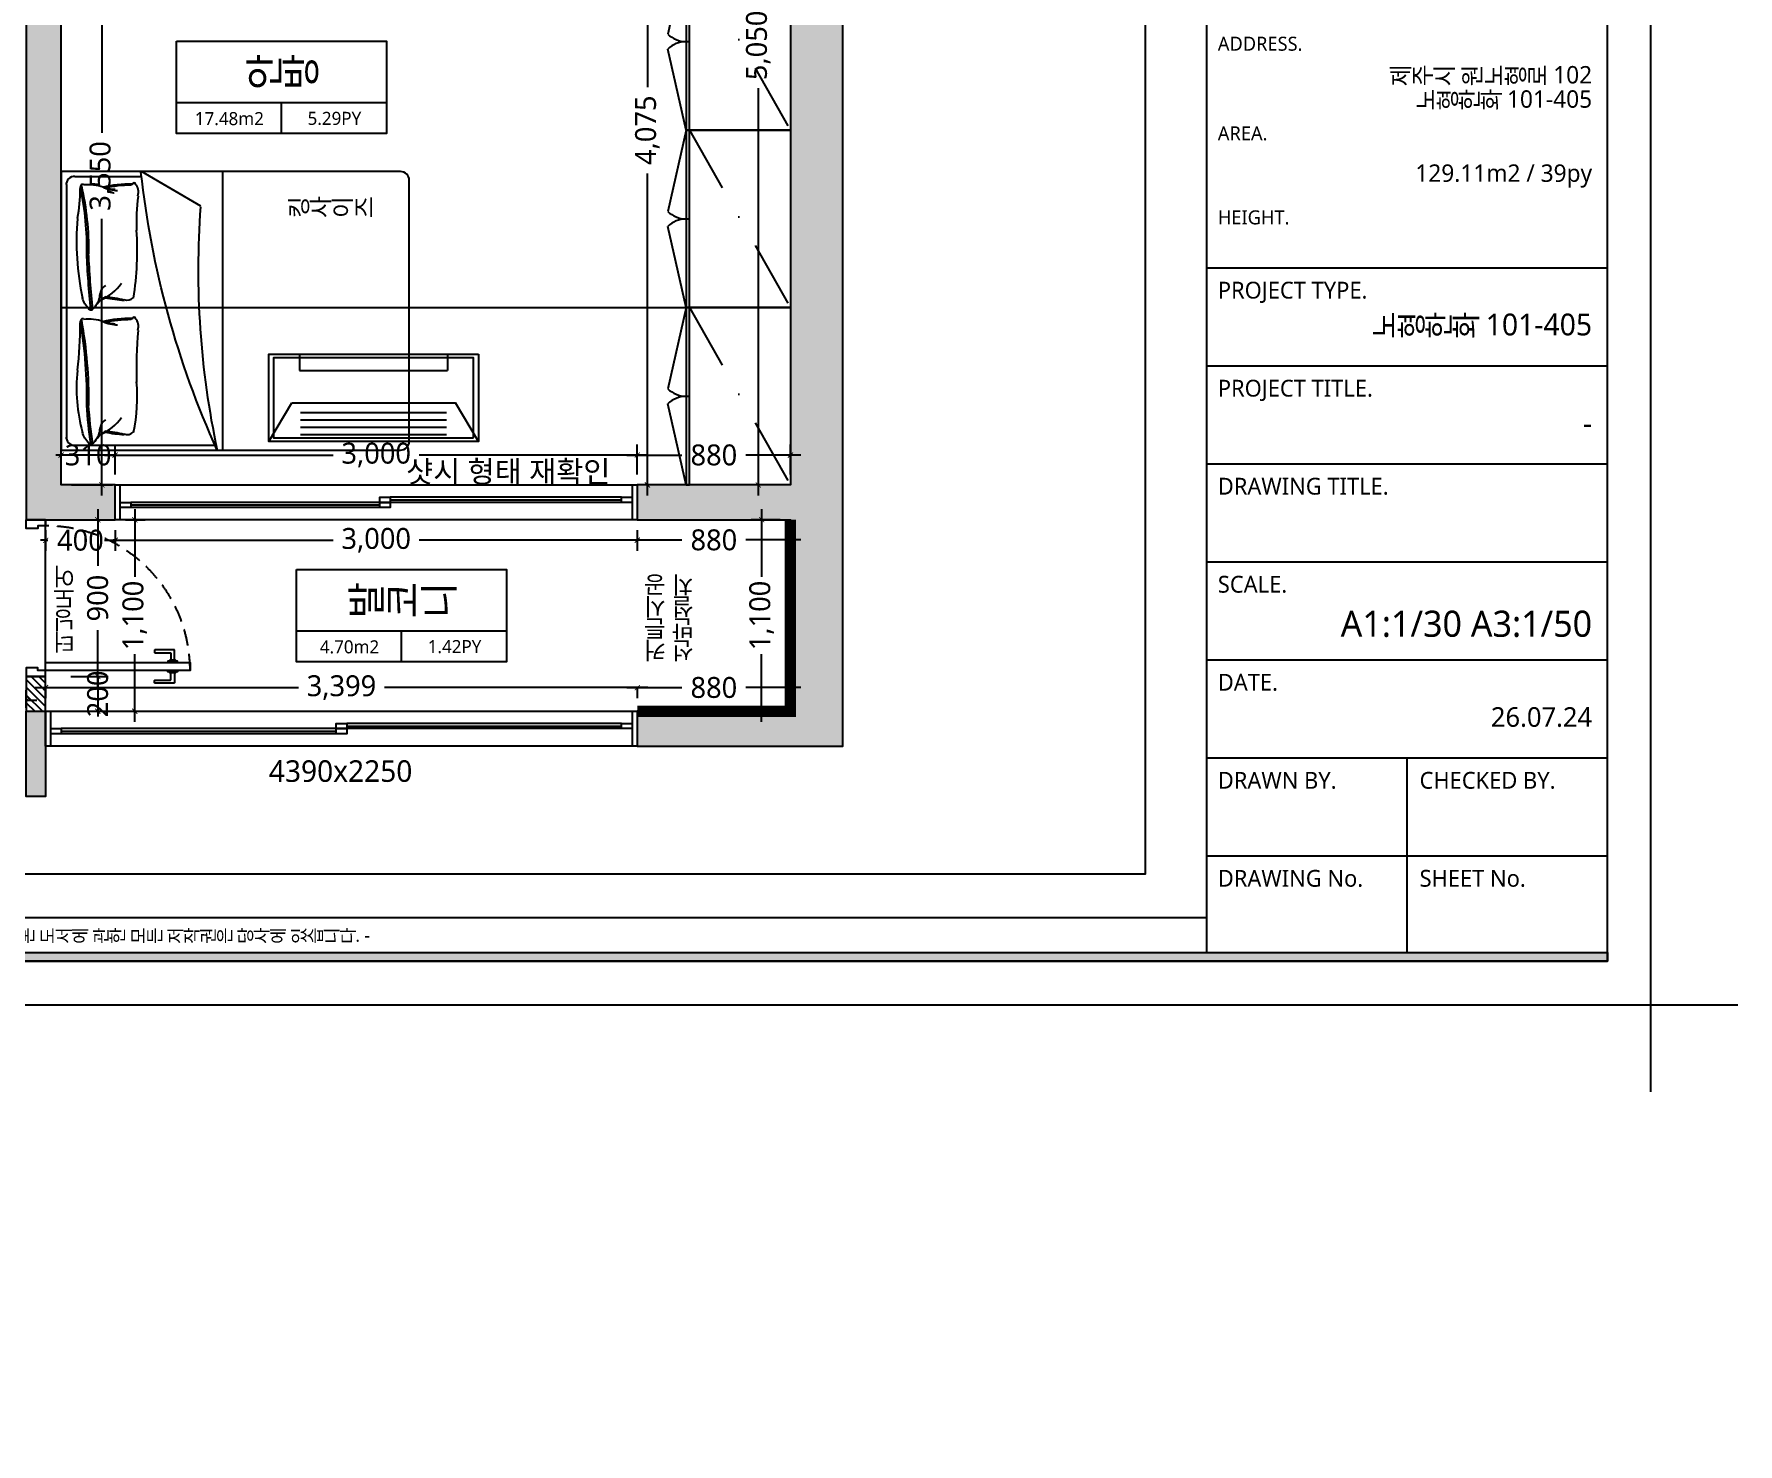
# Model space of a CAD drawing. Header units: millimetres. Extents: x -41292 to 298682, y -22072 to 33155.
# Drawn here: x 288893 to 298682, y -2369 to 5729 of the extents above; entities that cross this region are included whole.
import ezdxf
from ezdxf.enums import TextEntityAlignment as Align

# ---------------------------------------------------------------- set-up
doc = ezdxf.new("R2010")
doc.units = ezdxf.units.MM
for name, pattern in [('CONT', [2, 1, 1]), ('DASHDOT', [25.4, 12.7, -6.35, 0, -6.35]), ('HID', [2.3, 1.5, -0.8]), ('HIDDEN', [9.525, 6.35, -3.175])]:
    doc.linetypes.add(name, pattern=pattern)
for name, color, linetype in [('0-ELC TEXT', 7, 'Continuous'), ('03-TEXT', 3, 'Continuous'), ('F-地坪分割线', 251, 'Continuous'), ('FORM(YOURNAME)-11', 1, 'Continuous'), ('P-门', 4, 'Continuous'), ('S-DIM', 7, 'Continuous'), ('TEX', 3, 'Continuous'), ('문자선', 3, 'Continuous'), ('벽1', 2, 'Continuous'), ('인테리어_가구_제작', 6, 'Continuous'), ('인테리어_기타', 8, 'Continuous'), ('인테리어_치수_내부', 8, 'Continuous'), ('인테리어_해치_벽체', 8, 'Continuous'), ('창호', 4, 'Continuous'), ('틀', 8, 'Continuous'), ('평면_가구', 6, 'Continuous')]:
    doc.layers.add(name, color=color, linetype=linetype)
doc.styles.add('HY 울릉도 L', font='@Microsoft JhengHei UI Light.ttf')
doc.styles.add('YOURNAME', font='@Microsoft JhengHei UI Light.ttf')
doc.styles.add('넥슨고딕', font='@Microsoft JhengHei Light.ttf')
doc.styles.add('돋움', font='malgun.ttf')
doc.styles.add('코레일둥고', font='@Microsoft JhengHei Light.ttf')
doc.dimstyles.new('50', dxfattribs={"dimscale": 50, "dimtxt": 2.5, "dimasz": 2.5, "dimexe": 1.25, "dimexo": 2, "dimtad": 0, "dimdec": 0, "dimtxsty": '넥슨고딕', "dimblk": 'DOTSMALL', "dimcen": 2.5, "dimclrd": 1, "dimclre": 1, "dimclrt": 2, "dimadec": 0, "dimazin": 0, "dimtfac": 1, "dimtdec": 0, "dimtix": 1, "dimtmove": 0, "dimatfit": 3, "dimldrblk": 'DOTSMALL', "dimfxl": 1.25, "dimarcsym": 0})
doc.dimstyles.new('60', dxfattribs={"dimscale": 60, "dimtxt": 2, "dimasz": 0.5, "dimexe": 1, "dimexo": 1, "dimgap": 1, "dimtad": 0, "dimdec": 0, "dimrnd": 0.05, "dimdsep": 46, "dimlunit": 6, "dimtxsty": 'HY 울릉도 L', "dimblk": 'ARCHTICK', "dimcen": 2.5, "dimdle": 1, "dimclrd": 1, "dimclre": 1, "dimclrt": 2, "dimadec": 0, "dimazin": 0, "dimtfac": 1, "dimtdec": 0, "dimtix": 1, "dimtmove": 2, "dimatfit": 3, "dimldrblk": 'ARCHTICK', "dimfxl": 1, "dimlwd": -1, "dimlwe": -1, "dimarcsym": 0})

# ---------------------------------------------------------------- blocks, each defined once
blk = doc.blocks.new('FORM-ELEVATION')
at = {"layer": 'FORM(YOURNAME)-11'}
h = blk.add_hatch(color=256, dxfattribs=at)
h.dxf.hatch_style = 1
h.paths.add_polyline_path([(-10309, 35708), (71691, 35708), (71691, 35508), (-10309, 35508)])
h.paths.add_polyline_path([(-10309, -21492), (71691, -21492), (71691, -21692), (-10309, -21692)])
at = {"layer": 'Defpoints', "color": 158}
for p, q in [((62481, 35508), (62481, -21492)), ((62481, -20692), (-10309, -20692))]:
    blk.add_line(p, q, dxfattribs=at)
blk.add_lwpolyline([(-10309, -21692), (71691, -21692), (71691, 35708), (-10309, 35708)], close=True, dxfattribs=at)
at = {"layer": 'Defpoints'}
blk.add_lwpolyline([(-8309, 33708), (61071, 33708), (61071, -19692), (-8309, -19692)], close=True, dxfattribs=at)
at = {"layer": 'Defpoints', "color": 1}
blk.add_lwpolyline([(72691, -24692), (72691, -22692), (74691, -22692)], dxfattribs=at)
at = {"layer": 'FORM(YOURNAME)-11', "color": 14}
for p, q in [((62481, -5756), (71691, -5756)), ((62481, -8009), (71691, -8009)), ((62481, -10261), (71691, -10261)), ((62481, -12514), (71691, -12514)), ((62481, -14766), (71691, -14766)), ((62481, -17019), (71691, -17019)), ((67086, -17019), (67086, -21492)), ((62481, -19271), (71691, -19271))]:
    blk.add_line(p, q, dxfattribs=at)
at = {"layer": 'FORM(YOURNAME)-11', "color": 250}
blk.add_lwpolyline([(-11309, -22692), (72691, -22692), (72691, 36708), (-11309, 36708)], close=True, dxfattribs=at)
at = {"layer": 'FORM(YOURNAME)-11'}
blk.add_lwpolyline([(-10309, -21492), (71691, -21492), (71691, -21692), (-10309, -21692)], close=True, dxfattribs=at)
at = {"layer": 'FORM(YOURNAME)-11', "color": 251, "style": 'YOURNAME'}
for s, p in [('ADDRESS.', (62739, -608)), ('AREA.', (62739, -2667)), ('HEIGHT.', (62739, -4598))]:
    blk.add_text(s, height=321.8, dxfattribs=at).set_placement(p, align=Align.MIDDLE_LEFT)
at = {"layer": 'FORM(YOURNAME)-11', "color": 14, "style": 'YOURNAME'}
for s, height, p in [('PROJECT TYPE.', 386.14, (62739, -6271)), ('PROJECT TITLE.', 386.14, (62739, -8524)), ('DRAWING TITLE.', 386.14, (62739, -10776)), ('SCALE.', 386.1, (62739, -13029)), ('DATE.', 386.1, (62739, -15281)), ('DRAWN BY.', 386.1, (62739, -17534)), ('CHECKED BY.', 386.14, (67376, -17534)), ('DRAWING No.', 386.14, (62739, -19786)), ('SHEET No.', 386.1, (67376, -19786))]:
    blk.add_text(s, height=height, dxfattribs=at).set_placement(p, align=Align.MIDDLE_LEFT)
at = {"layer": 'FORM(YOURNAME)-11', "color": 1, "style": 'YOURNAME'}
blk.add_text("- 본 도서는 어떠한 경우에도 무단으로 도용할 수 없으며 도용시 '지적재산권' 보호에 관한 법률에 의거, 법적 분쟁이 발생합니다.  또한 본 도서에 관한 모든 저작권은 당사에 있습니다. -", height=300, dxfattribs=at).set_placement((28146, -21092), align=Align.MIDDLE_CENTER)
at = {"layer": 'FORM(YOURNAME)-11', "color": 3, "style": 'YOURNAME'}
for tag, height, p in [('1', 451, (71041, -1219)), ('2', 451, (71041, -1863)), ('3', 451, (71041, -3150)), ('4', 451, (71041, -5081)), ('5', 515, (71041, -7398)), ('6', 515, (71041, -9650)), ('7', 515, (71041, -11903)), ('8', 515, (71041, -14155)), ('9', 515, (71041, -16408)), ('10', 515, (66791, -18596)), ('11', 515, (71041, -18660)), ('12', 515, (66791, -20848)), ('13', 515, (71041, -20848))]:
    blk.add_attdef(tag, text='', height=height, dxfattribs=at).set_placement(p, align=Align.MIDDLE_RIGHT)
blk = doc.blocks.new('asesdxd')
at = {"layer": '벽1'}
blk.add_line((84566.7, 1639.4), (84566, 1639.4), dxfattribs=at)
at = {"layer": '창호'}
for p, q in [((86486, 3039.4), (85056, 3039.4)), ((87876, 3069.4), (86546, 3069.4)), ((87876, 3039.4), (86546, 3039.4)), ((86486, 3009.4), (85056, 3009.4)), ((87876, 1769.4), (86296.7, 1769.4)), ((86236.7, 1739.4), (84656.7, 1739.4)), ((86236.7, 1709.4), (84656.7, 1709.4)), ((87876, 1739.4), (86296.7, 1739.4))]:
    blk.add_line(p, q, dxfattribs=at)
at = {"layer": '틀'}
for p, q in [((84966, 3139.4), (87966, 3139.4)), ((84966, 2939.4), (84966, 3139.4)), ((84996, 2939.4), (84996, 3139.4)), ((87936, 3139.4), (87936, 2939.4)), ((87966, 3139.4), (87966, 2939.4)), ((86546, 3054.4), (87876, 3054.4)), ((87966, 2939.4), (84966, 2939.4)), ((85056, 3024.4), (86486, 3024.4)), ((84566.7, 1839.4), (87966, 1839.4)), ((84566.7, 1639.4), (84566.7, 1839.4)), ((84596.7, 1639.4), (84596.7, 1839.4)), ((87936, 1839.4), (87936, 1639.4)), ((87966, 1839.4), (87966, 1639.4)), ((84656.7, 1724.4), (86236.7, 1724.4)), ((86296.7, 1754.4), (87876, 1754.4)), ((87966, 1639.4), (84566.7, 1639.4))]:
    blk.add_line(p, q, dxfattribs=at)
for points in [[(84996, 3009.4), (84996, 3039.4), (85056, 3039.4), (85056, 3009.4)], [(86486, 3039.4), (86486, 3069.4), (86546, 3069.4), (86546, 3039.4)], [(86486, 3009.4), (86486, 3039.4), (86546, 3039.4), (86546, 3009.4)], [(87876, 3039.4), (87876, 3069.4), (87936, 3069.4), (87936, 3039.4)], [(86236.7, 1739.4), (86236.7, 1769.4), (86296.7, 1769.4), (86296.7, 1739.4)], [(87876, 1739.4), (87876, 1769.4), (87936, 1769.4), (87936, 1739.4)], [(84596.7, 1709.4), (84596.7, 1739.4), (84656.7, 1739.4), (84656.7, 1709.4)], [(86236.7, 1709.4), (86236.7, 1739.4), (86296.7, 1739.4), (86296.7, 1709.4)]]:
    blk.add_lwpolyline(points, close=True, dxfattribs=at)
blk = doc.blocks.new('ydhd1')
for points in [[(28, 0), (-28, 0), (-28, 8.6), (28, 8.6)], [(15.4, 8.6), (-15.4, 8.6), (-15.4, 13.6), (15.4, 13.6)]]:
    blk.add_lwpolyline(points, close=True)
blk.add_lwpolyline([(-10.8, 13.6), (-10.8, 70.3, -0.414214), (-7.8, 73.3), (100.7, 73.3, -0.414214), (103.7, 70.3), (103.7, 59, -0.414214), (100.7, 56), (13.8, 56, 0.414214), (10.8, 53), (10.8, 13.6)], format="xyb")
blk = doc.blocks.new('ediehsx')
at = {"layer": '인테리어_해치_벽체'}
h = blk.add_hatch(dxfattribs=at)
h.set_pattern_fill('ANSI31', color=256, scale=10, angle=450)
h.paths.add_polyline_path([(51456, -7810.6), (52456, -7810.6), (52456, -8020.6), (51456, -8020.6)])
h.paths.add_polyline_path([(54456, -18160.6), (54566.7, -18160.6), (54566.7, -17960.6), (54456, -17960.6)])
h.paths.add_polyline_path([(58986, -10080.6), (58986, -10910.6), (58856, -10910.6), (58856, -10080.6)])
h.paths.add_polyline_path([(58986, -9480.6), (58786, -9480.6), (58786, -10080.6), (58986, -10080.6)])
h.paths.add_polyline_path([(50716, -9920.6), (50716, -10660.6), (50586, -10660.6), (50586, -9920.6)])
h.paths.add_polyline_path([(50716, -9370.6), (50516, -9370.6), (50516, -9920.6), (50716, -9920.6)])
h.paths.add_polyline_path([(51616, -11560.6), (50916, -11560.6), (50916, -11660.6), (51616, -11660.6)])
h.paths.add_polyline_path([(47966, -11660.6), (48066, -11660.6), (48066, -12190.6), (47966, -12190.6)])
at = {"layer": '문자선'}
blk.add_lwpolyline([(54456, -18160.6), (54566.7, -18160.6), (54566.7, -17960.6), (54456, -17960.6)], close=True, dxfattribs=at)
blk = doc.blocks.new('_ArchTick')
at = {"color": 0, "linetype": 'ByBlock', "const_width": 0.15}
blk.add_lwpolyline([(-0.5, -0.5), (0.5, 0.5)], dxfattribs=at)
blk = doc.blocks.new('*D479')
at = {"layer": 'Defpoints', "color": 0, "transparency": 16777216}
for p in [(289044.9, 2039.4), (289044.9, 1839.4), (289258.5, 1839.4)]:
    blk.add_point(p, dxfattribs=at)
at = {"layer": 'S-DIM', "color": 1, "transparency": 16777216}
for p, q in [((289258.5, 2039.4), (289258.5, 2069.4)), ((289104.9, 2039.4), (289318.5, 2039.4)), ((289258.5, 2039.4), (289258.5, 1839.4)), ((289104.9, 1839.4), (289318.5, 1839.4)), ((289258.5, 1839.4), (289258.5, 1809.4))]:
    blk.add_line(p, q, dxfattribs=at)
at = {"layer": 'S-DIM', "color": 1, "transparency": 16777216, "xscale": 30, "yscale": 30, "zscale": 30}
for p, rotation in [((289258.5, 2039.4), 270), ((289258.5, 1839.4), 90)]:
    blk.add_blockref('_ArchTick', p, dxfattribs=dict(at, rotation=rotation))
at = {"layer": 'S-DIM', "color": 2, "transparency": 16777216, "insert": (289258.5, 1939.4), "char_height": 120, "attachment_point": 5, "rotation": 90, "style": 'HY 울릉도 L'}
blk.add_mtext('200', dxfattribs=at)
blk = doc.blocks.new('*D480')
at = {"layer": 'Defpoints', "color": 0, "transparency": 16777216}
for p in [(289044.9, 2939.4), (289258.5, 2939.4), (289044.9, 2039.4)]:
    blk.add_point(p, dxfattribs=at)
at = {"layer": 'S-DIM', "color": 1, "transparency": 16777216}
for p, q in [((289104.9, 2939.4), (289318.5, 2939.4)), ((289258.5, 2999.4), (289258.5, 2673.9)), ((289258.5, 1979.4), (289258.5, 2304.9)), ((289104.9, 2039.4), (289318.5, 2039.4))]:
    blk.add_line(p, q, dxfattribs=at)
at = {"layer": 'S-DIM', "color": 1, "transparency": 16777216, "xscale": 30, "yscale": 30, "zscale": 30}
for p, rotation in [((289258.5, 2939.4), 90), ((289258.5, 2039.4), 270)]:
    blk.add_blockref('_ArchTick', p, dxfattribs=dict(at, rotation=rotation))
at = {"layer": 'S-DIM', "color": 2, "transparency": 16777216, "insert": (289258.5, 2489.4), "char_height": 120, "attachment_point": 5, "rotation": 90, "style": 'HY 울릉도 L'}
blk.add_mtext('900', dxfattribs=at)
blk = doc.blocks.new('*D509')
at = {"layer": 'Defpoints', "color": 0, "transparency": 16777216}
for p in [(289358.4, 2939.4), (289358.4, 1839.4), (289471.4, 1839.4)]:
    blk.add_point(p, dxfattribs=at)
at = {"layer": 'S-DIM', "color": 1, "transparency": 16777216}
for p, q in [((289418.4, 2939.4), (289531.4, 2939.4)), ((289471.4, 2999.4), (289471.4, 2610.9)), ((289471.4, 1779.4), (289471.4, 2167.9)), ((289418.4, 1839.4), (289531.4, 1839.4))]:
    blk.add_line(p, q, dxfattribs=at)
at = {"layer": 'S-DIM', "color": 1, "transparency": 16777216, "xscale": 30, "yscale": 30, "zscale": 30}
for p, rotation in [((289471.4, 2939.4), 90), ((289471.4, 1839.4), 270)]:
    blk.add_blockref('_ArchTick', p, dxfattribs=dict(at, rotation=rotation))
at = {"layer": 'S-DIM', "color": 2, "transparency": 16777216, "insert": (289471.4, 2389.4), "char_height": 120, "attachment_point": 5, "rotation": 90, "style": 'HY 울릉도 L'}
blk.add_mtext('1,100', dxfattribs=at)
blk = doc.blocks.new('*D510')
at = {"layer": 'Defpoints', "color": 0, "transparency": 16777216}
for p in [(288959.1, 2039.4), (292358.4, 2039.4), (292358.4, 1975.2)]:
    blk.add_point(p, dxfattribs=at)
at = {"layer": 'S-DIM', "color": 1, "transparency": 16777216}
for p, q in [((288899.1, 1975.2), (290412.1, 1975.2)), ((288959.1, 1979.4), (288959.1, 1915.2)), ((292418.4, 1975.2), (290905.5, 1975.2)), ((292358.4, 1979.4), (292358.4, 1915.2))]:
    blk.add_line(p, q, dxfattribs=at)
at = {"layer": 'S-DIM', "color": 1, "transparency": 16777216, "xscale": 30, "yscale": 30, "zscale": 30, "rotation": 180}
blk.add_blockref('_ArchTick', (288959.1, 1975.2), dxfattribs=at)
at = {"layer": 'S-DIM', "color": 1, "transparency": 16777216, "xscale": 30, "yscale": 30, "zscale": 30}
blk.add_blockref('_ArchTick', (292358.4, 1975.2), dxfattribs=at)
at = {"layer": 'S-DIM', "color": 2, "transparency": 16777216, "insert": (290658.8, 1975.2), "char_height": 120, "attachment_point": 5, "style": 'HY 울릉도 L'}
blk.add_mtext('3,399', dxfattribs=at)
blk = doc.blocks.new('*D511')
at = {"layer": 'Defpoints', "color": 0, "transparency": 16777216}
for p in [(292358.4, 1975.2), (293238.4, 1975.2), (293238.4, 1975.2)]:
    blk.add_point(p, dxfattribs=at)
at = {"layer": 'S-DIM', "color": 1, "transparency": 16777216}
for p, q in [((292298.4, 1975.2), (292614, 1975.2)), ((293298.4, 1975.2), (292982.8, 1975.2))]:
    blk.add_line(p, q, dxfattribs=at)
at = {"layer": 'S-DIM', "color": 1, "transparency": 16777216, "xscale": 30, "yscale": 30, "zscale": 30, "rotation": 180}
blk.add_blockref('_ArchTick', (292358.4, 1975.2), dxfattribs=at)
at = {"layer": 'S-DIM', "color": 1, "transparency": 16777216, "xscale": 30, "yscale": 30, "zscale": 30}
blk.add_blockref('_ArchTick', (293238.4, 1975.2), dxfattribs=at)
at = {"layer": 'S-DIM', "color": 2, "transparency": 16777216, "insert": (292798.4, 1975.2), "char_height": 120, "attachment_point": 5, "style": 'HY 울릉도 L'}
blk.add_mtext('880', dxfattribs=at)
blk = doc.blocks.new('wkrdms')
at = {"layer": 'TEX', "color": 240, "true_color": 0xed1f24}
blk.add_lwpolyline([(124696.8, 19078.4), (124696.8, 18618.4), (123546.8, 18618.4), (123546.8, 19078.4)], close=True, dxfattribs=at)
at = {"layer": '인테리어_치수_내부'}
for points in [[(124724.3, 18597.4), (124724.3, 19099.4), (123519.3, 19099.4), (123519.3, 18597.4), (124724.3, 18597.4)], [(123519.3, 19099.4), (123651.8, 18878.4)], [(124724.3, 19099.4), (124591.7, 18878.4)], [(123702, 19060.1), (124541.6, 19060.1)], [(123702, 19017.9), (124541.6, 19017.9)], [(123702, 18975.8), (124541.6, 18975.8)], [(123702, 18933.7), (124541.6, 18933.7)], [(123651.8, 18878.4), (124591.7, 18878.4)], [(123696.6, 18597.4), (123696.6, 18692)], [(123696.6, 18692), (124547, 18692)], [(124547, 18597.4), (124547, 18692)]]:
    blk.add_lwpolyline(points, dxfattribs=at)
blk = doc.blocks.new('ahewusgdfe')
at = {"layer": '인테리어_해치_벽체'}
h = blk.add_hatch(color=256, dxfattribs=at)
h.dxf.hatch_style = 1
h.paths.add_polyline_path([(308658.4, 13709.4), (308658.4, 13509.4), (308758.4, 13509.4), (308758.4, 8289.4), (308958.4, 8289.4), (308958.4, 10899.4), (309033.4, 10899.4), (309033.4, 12289.4), (308958.4, 12289.4), (308958.4, 13709.4)])
h.paths.add_polyline_path([(306848.4, 12189.4), (307858.4, 12189.4), (307858.4, 11979.4), (306848.4, 11979.4)])
h.paths.add_polyline_path([(311628.4, 6889.4), (311068.4, 6889.4), (311068.4, 8189.4), (311958.4, 8189.4), (311958.4, 8289.4), (311858.4, 8289.4), (311858.4, 10769.4), (313378.4, 10769.4), (313378.4, 8289.4), (312758.4, 8289.4), (312758.4, 8189.4), (313378.4, 8189.4), (313378.4, 6789.4), (313238.4, 6789.4), (313238.4, 3139.4), (312358.4, 3139.4), (312358.4, 2939.4), (313238.4, 2939.4), (313238.4, 1839.4), (312358.4, 1839.4), (312358.4, 1639.4), (313538.4, 1639.4), (313538.4, 11019.4), (312438.4, 11019.4), (312438.4, 12289.4), (311573.4, 12289.4), (311573.4, 12089.4), (312238.4, 12089.4), (312238.4, 11334.4), (312028.4, 11334.4), (312028.4, 11119.4), (311658.4, 11119.4), (311658.4, 8489.4), (309858.4, 8489.4), (309858.4, 8289.4), (310778.4, 8289.4), (310778.4, 6889.4), (309948.4, 6889.4), (309948.4, 6689.4), (311628.4, 6689.4)])
h.paths.add_polyline_path([(308848.4, 2939.4), (309358.4, 2939.4), (309358.4, 3139.4), (309048.4, 3139.4), (309048.4, 6889.4), (308848.4, 6889.4)])
h.paths.add_polyline_path([(308848.4, 1839.4), (308958.4, 1839.4), (308958.4, 1349.4), (308848.4, 1349.4)])
h.paths.add_polyline_path([(303848.4, 6809.4), (304048.4, 6809.4), (304048.4, 1349.4), (303848.4, 1349.4)])
h.paths.add_polyline_path([(302948.4, 6809.4), (302948.4, 6609.4), (300258.4, 6609.4), (300258.4, 1719.4), (300958.4, 1719.4), (300958.4, 1519.4), (300058.4, 1519.4), (300058.4, 6809.4)])
h.paths.add_polyline_path([(304008.4, 11839.4), (305108.4, 11839.4), (305108.4, 11079.4), (304008.4, 11079.4)], flags=16)
h.paths.add_polyline_path([(303258.4, 13209.4), (303888.4, 13209.4), (303888.4, 13709.4), (305198.4, 13709.4), (305198.4, 13509.4), (304008.4, 13509.4), (304008.4, 12049.4), (305158.4, 12049.4), (305158.4, 12189.4), (305848.4, 12189.4), (305848.4, 11979.4), (305308.4, 11979.4), (305308.4, 8339.4), (304358.4, 8339.4), (304358.4, 8539.4), (305108.4, 8539.4), (305108.4, 10879.4), (303558.4, 10879.4), (303558.4, 8339.4), (303358.4, 8339.4), (303358.4, 11019.4), (303908.4, 11019.4), (303908.4, 11839.4), (303358.4, 11839.4), (303358.4, 12049.4), (303688.4, 12049.4), (303688.4, 12269.4), (303908.4, 12269.4), (303908.4, 13009.4), (303258.4, 13009.4)])
h.paths.add_polyline_path([(300058.4, 13209.4), (300258.4, 13209.4), (300258.4, 8539.4), (302458.4, 8539.4), (302458.4, 8339.4), (300258.4, 8339.4), (300258.4, 7949.4), (300058.4, 7949.4)])
at = {"layer": '벽1'}
blk.add_lwpolyline([(313238.4, 6789.4), (313238.4, 3139.4), (312358.4, 3139.4), (312358.4, 2939.4), (313238.4, 2939.4), (313238.4, 1839.4), (312358.4, 1839.4), (312358.4, 1639.4), (313538.4, 1639.4), (313538.4, 11019.4)], dxfattribs=at)
for points in [[(308848.4, 2939.4), (309358.4, 2939.4), (309358.4, 3139.4), (309048.4, 3139.4), (309048.4, 6889.4), (308848.4, 6889.4)], [(308848.4, 1839.4), (308958.4, 1839.4), (308958.4, 1349.4), (308848.4, 1349.4)]]:
    blk.add_lwpolyline(points, close=True, dxfattribs=at)
blk = doc.blocks.new('_DotSmall')
at = {"color": 0, "linetype": 'ByBlock', "const_width": 0.5}
blk.add_lwpolyline([(-0.0625, 0, 1), (0.0625, 0, 1)], format="xyb", close=True, dxfattribs=at)
blk = doc.blocks.new('*D578')
at = {"layer": 'Defpoints', "color": 0, "transparency": 16777216}
for p in [(289033.4, 12089.4), (289033.4, 8489.4), (289178, 8489.4), (275457.6, -11030.8), (275633.2, -11030.8), (275457.6, -11465.3)]:
    blk.add_point(p, dxfattribs=at)
at = {"layer": 'S-DIM', "color": 1, "transparency": 16777216}
for p, q in [((289178, 12149.4), (289178, 10001.5)), ((289093.4, 12089.4), (289238, 12089.4)), ((289178, 8429.4), (289178, 9507.2)), ((289093.4, 8489.4), (289238, 8489.4))]:
    blk.add_line(p, q, dxfattribs=at)
at = {"layer": 'S-DIM', "color": 1, "lineweight": -2, "transparency": 16777216}
for p, q in [((275557.6, -11030.8), (275695.7, -11030.8)), ((275633.2, -11030.8), (275633.2, -11085.8)), ((275633.2, -11465.3), (275633.2, -11410.2)), ((275557.6, -11465.3), (275695.7, -11465.3))]:
    blk.add_line(p, q, dxfattribs=at)
at = {"layer": 'S-DIM', "color": 1, "transparency": 16777216, "xscale": 30, "yscale": 30, "zscale": 30}
for p, rotation in [((289178, 12089.4), 90), ((289178, 8489.4), 270)]:
    blk.add_blockref('_ArchTick', p, dxfattribs=dict(at, rotation=rotation))
at = {"layer": 'S-DIM', "color": 1, "lineweight": -2, "transparency": 16777216, "xscale": 125, "yscale": 125, "zscale": 125}
for p, rotation in [((275633.2, -11030.8), 90), ((275633.2, -11465.3), 270)]:
    blk.add_blockref('_DotSmall', p, dxfattribs=dict(at, rotation=rotation))
at = {"layer": 'S-DIM', "color": 2, "transparency": 16777216, "attachment_point": 5, "rotation": 90}
for s, insert, char_height, style in [('3,600', (289178, 9754.4), 120, 'HY 울릉도 L'), ('435', (275633.2, -11248), 125, '넥슨고딕')]:
    blk.add_mtext(s, dxfattribs=dict(at, insert=insert, char_height=char_height, style=style))
blk = doc.blocks.new('clsehseodyse')
at = {"layer": '인테리어_가구_제작', "color": 8, "linetype": 'CONT', "ltscale": 200}
for p, q in [((43470.7, 4352.5), (45070.7, 4352.5)), ((43498.8, 3503.5), (43498.8, 3886.7))]:
    blk.add_line(p, q, dxfattribs=at)
blk.add_lwpolyline([(45070.7, 3424.8), (45070.7, 5374.8, 0.414214), (45020.7, 5424.8), (43520.7, 5424.8, 0.414214), (43470.7, 5374.8), (43470.7, 3424.8)], format="xyb", close=True, dxfattribs=at)
for points in [[(43672.7, 4225.5, 0.071316), (45070.7, 4321.3, -0.079005), (43473.9, 3883.5)], [(43574.4, 3735.6, -0.076247), (43559.7, 3664.9, -0.072199), (43540.7, 3832.4)], [(44346.3, 3735.6, -0.076247), (44331.6, 3664.9, -0.072199), (44312.6, 3832.4)], [(44194.2, 3644.5, -0.087806), (44231.5, 3630.6, -0.09201), (44263.1, 3603.3)], [(44966.1, 3644.5, -0.087806), (45003.4, 3630.6, -0.09201), (45035, 3603.3)], [(43545.5, 3552.4, 0.504232), (43551.5, 3538.3, 0.091574), (43570.7, 3533.1, -0.037556), (43739.4, 3517.8)], [(44265, 3605.6, -0.34633), (44260.3, 3584.5, -0.127623), (44196.2, 3546.8)], [(44317.4, 3552.4, 0.504232), (44323.4, 3538.3, 0.091574), (44342.5, 3533.1, -0.023641), (44611.3, 3517.8)], [(45036.9, 3605.6, -0.34633), (45032.2, 3584.5, -0.127623), (44968.1, 3546.8)]]:
    blk.add_lwpolyline(points, format="xyb", dxfattribs=at)
for points in [[(43669.3, 4227), (43470.7, 3885.9)], [(45042.6, 3503.5), (45042.6, 4306.9)], [(43549.5, 3454.8), (45003.6, 3454.8)]]:
    blk.add_lwpolyline(points, dxfattribs=at)
for centre, radius, start, end in [((43527.8, 3826.4), 16.9, 3.86937, 70.35869), ((43544.9, 3843.1), 9.37, 105.30057, 238.97087), ((43589.1, 3803.6), 65.6, 72.08895, 135.61742), ((44182.8, 3822.6), 633.5, 179.53219, 193.4944), ((43770.6, 5136), 1279, 262.86253, 271.75777), ((43922.3, 2154.1), 1708.3, 80.74436, 93.86046), ((44162.4, 3805.2), 46.9, 337.94164, 45.84262), ((44299.6, 3826.4), 16.9, 3.86937, 70.35869), ((44316.8, 3843.1), 9.37, 105.30057, 238.97087), ((44361, 3803.6), 65.6, 72.08895, 135.61742), ((44954.7, 3822.6), 633.5, 179.53219, 193.4944), ((44622.7, 6746.7), 2889.7, 265.25313, 271.17011), ((44764.7, 2914.1), 948.4, 77.56816, 95.17918), ((44934.3, 3805.2), 46.9, 337.94164, 45.84262), ((43397.2, 3748.3), 181.8, 332.50342, 0.11757), ((43925.6, 3522.2), 312, 24.71371, 53.24909), ((45058.7, 3588.3), 873.2, 166.79404, 174.04919), ((42830.8, 3912.9), 1385.3, 350.22152, 354.80101), ((44169, 3748.3), 181.8, 332.50342, 0.11757), ((44697.5, 3522.2), 312, 24.71371, 53.24909), ((45830.6, 3588.3), 873.2, 166.79404, 174.04919), ((43602.7, 3912.9), 1385.3, 350.22152, 354.80101), ((43803.2, 3580.7), 256.8, 160.64978, 185.63268), ((44190.4, 3726.4), 80.6, 215.79562, 272.78176), ((44234.6, 3686.9), 43.1, 189.97829, 198.45347), ((44279.2, 3711.5), 91.8, 201.5299, 239.81173), ((44575.1, 3580.7), 256.8, 160.64978, 185.63268), ((44962.2, 3726.4), 80.6, 215.79562, 272.78176), ((45006.4, 3686.9), 43.1, 189.97829, 198.45347), ((45051.1, 3711.5), 91.8, 201.5299, 239.81173), ((43922.1, 1902.2), 1682.1, 89.27771, 102.69233), ((43917.6, 1835.4), 1737.8, 89.12747, 101.66672), ((43873.2, 5047.2), 1534.2, 265.05205, 282.19608), ((43723.8, 8571.4), 4995.3, 272.48694, 276.18461), ((43723.7, 8572.5), 5007.6, 272.48982, 276.18776), ((44788.4, 945), 2639.3, 89.41834, 100.12546), ((44782.4, 806.2), 2766.9, 89.3047, 99.24012), ((44716.3, 4454.3), 941.3, 263.68689, 285.58684), ((44662.3, 5962.2), 2386.1, 273.60569, 278.95609), ((44662.3, 5962.3), 2397.4, 273.60575, 278.95048), ((43543.7, 3499.4), 45, 174.76399, 277.39786), ((44997.8, 3499.4), 45, 262.60214, 5.23601)]:
    blk.add_arc(centre, radius, start, end, dxfattribs=at)
blk = doc.blocks.new('*D605')
at = {"layer": 'Defpoints', "color": 0, "transparency": 16777216}
for p in [(288848.4, 1900.3), (288848.4, 1799.4), (284048.4, 1549.4)]:
    blk.add_point(p, dxfattribs=at)
at = {"layer": 'S-DIM', "color": 1, "transparency": 16777216}
for p, q in [((284048.4, 1609.4), (284048.4, 1960.3)), ((288848.4, 1859.4), (288848.4, 1960.3)), ((283988.4, 1900.3), (286197.1, 1900.3)), ((288908.4, 1900.3), (286699.7, 1900.3))]:
    blk.add_line(p, q, dxfattribs=at)
at = {"layer": 'S-DIM', "color": 1, "transparency": 16777216, "xscale": 30, "yscale": 30, "zscale": 30, "rotation": 180}
blk.add_blockref('_ArchTick', (284048.4, 1900.3), dxfattribs=at)
at = {"layer": 'S-DIM', "color": 1, "transparency": 16777216, "xscale": 30, "yscale": 30, "zscale": 30}
blk.add_blockref('_ArchTick', (288848.4, 1900.3), dxfattribs=at)
at = {"layer": 'S-DIM', "color": 2, "transparency": 16777216, "insert": (286448.4, 1900.3), "char_height": 120, "attachment_point": 5, "style": 'HY 울릉도 L'}
blk.add_mtext('4,800', dxfattribs=at)
blk = doc.blocks.new('*D624')
at = {"layer": 'Defpoints', "color": 0, "transparency": 16777216}
for p in [(293238.4, 3311.1), (292358.4, 3139.4), (293238.4, 3139.4)]:
    blk.add_point(p, dxfattribs=at)
at = {"layer": 'S-DIM', "color": 1, "transparency": 16777216}
for p, q in [((292358.4, 3199.4), (292358.4, 3371.1)), ((293238.4, 3199.4), (293238.4, 3371.1)), ((292298.4, 3311.1), (292614, 3311.1)), ((293298.4, 3311.1), (292982.8, 3311.1))]:
    blk.add_line(p, q, dxfattribs=at)
at = {"layer": 'S-DIM', "color": 1, "transparency": 16777216, "xscale": 30, "yscale": 30, "zscale": 30, "rotation": 180}
blk.add_blockref('_ArchTick', (292358.4, 3311.1), dxfattribs=at)
at = {"layer": 'S-DIM', "color": 1, "transparency": 16777216, "xscale": 30, "yscale": 30, "zscale": 30}
blk.add_blockref('_ArchTick', (293238.4, 3311.1), dxfattribs=at)
at = {"layer": 'S-DIM', "color": 2, "transparency": 16777216, "insert": (292798.4, 3311.1), "char_height": 120, "attachment_point": 5, "style": 'HY 울릉도 L'}
blk.add_mtext('880', dxfattribs=at)
blk = doc.blocks.new('*D625')
at = {"layer": 'Defpoints', "color": 0, "transparency": 16777216}
for p in [(289358.4, 3311.1), (289358.4, 3139.4), (292358.4, 3139.4)]:
    blk.add_point(p, dxfattribs=at)
at = {"layer": 'S-DIM', "color": 1, "transparency": 16777216}
for p, q in [((289358.4, 3199.4), (289358.4, 3371.1)), ((292358.4, 3199.4), (292358.4, 3371.1)), ((289298.4, 3311.1), (290611.2, 3311.1)), ((292418.4, 3311.1), (291105.5, 3311.1))]:
    blk.add_line(p, q, dxfattribs=at)
at = {"layer": 'S-DIM', "color": 1, "transparency": 16777216, "xscale": 30, "yscale": 30, "zscale": 30, "rotation": 180}
blk.add_blockref('_ArchTick', (289358.4, 3311.1), dxfattribs=at)
at = {"layer": 'S-DIM', "color": 1, "transparency": 16777216, "xscale": 30, "yscale": 30, "zscale": 30}
blk.add_blockref('_ArchTick', (292358.4, 3311.1), dxfattribs=at)
at = {"layer": 'S-DIM', "color": 2, "transparency": 16777216, "insert": (290858.4, 3311.1), "char_height": 120, "attachment_point": 5, "style": 'HY 울릉도 L'}
blk.add_mtext('3,000', dxfattribs=at)
blk = doc.blocks.new('*D626')
at = {"layer": 'Defpoints', "color": 0, "transparency": 16777216}
for p in [(289048.4, 3311.1), (289048.4, 3139.4), (289358.4, 3139.4)]:
    blk.add_point(p, dxfattribs=at)
at = {"layer": 'S-DIM', "color": 1, "transparency": 16777216}
for p, q in [((289048.4, 3199.4), (289048.4, 3371.1)), ((289358.4, 3199.4), (289358.4, 3371.1)), ((289048.4, 3311.1), (289018.4, 3311.1)), ((289358.4, 3311.1), (289048.4, 3311.1)), ((289358.4, 3311.1), (289388.4, 3311.1))]:
    blk.add_line(p, q, dxfattribs=at)
at = {"layer": 'S-DIM', "color": 1, "transparency": 16777216, "xscale": 30, "yscale": 30, "zscale": 30}
blk.add_blockref('_ArchTick', (289048.4, 3311.1), dxfattribs=at)
at = {"layer": 'S-DIM', "color": 1, "transparency": 16777216, "xscale": 30, "yscale": 30, "zscale": 30, "rotation": 180}
blk.add_blockref('_ArchTick', (289358.4, 3311.1), dxfattribs=at)
at = {"layer": 'S-DIM', "color": 2, "transparency": 16777216, "insert": (289203.4, 3311.1), "char_height": 120, "attachment_point": 5, "style": 'HY 울릉도 L'}
blk.add_mtext('310', dxfattribs=at)
blk = doc.blocks.new('*D627')
at = {"layer": 'Defpoints', "color": 0, "transparency": 16777216}
for p in [(289048.4, 6689.4), (289282.7, 6689.4), (289048.4, 3139.4)]:
    blk.add_point(p, dxfattribs=at)
at = {"layer": 'S-DIM', "color": 1, "transparency": 16777216}
for p, q in [((289108.4, 6689.4), (289342.7, 6689.4)), ((289282.7, 6749.4), (289282.7, 5161.6)), ((289282.7, 3079.4), (289282.7, 4667.2)), ((289108.4, 3139.4), (289342.7, 3139.4))]:
    blk.add_line(p, q, dxfattribs=at)
at = {"layer": 'S-DIM', "color": 1, "transparency": 16777216, "xscale": 30, "yscale": 30, "zscale": 30}
for p, rotation in [((289282.7, 6689.4), 90), ((289282.7, 3139.4), 270)]:
    blk.add_blockref('_ArchTick', p, dxfattribs=dict(at, rotation=rotation))
at = {"layer": 'S-DIM', "color": 2, "transparency": 16777216, "insert": (289282.7, 4914.4), "char_height": 120, "attachment_point": 5, "rotation": 90, "style": 'HY 울릉도 L'}
blk.add_mtext('3,550', dxfattribs=at)
blk = doc.blocks.new('*D628')
at = {"layer": 'Defpoints', "color": 0, "transparency": 16777216}
for p in [(293053.9, 8189.4), (293238.4, 8189.4), (293238.4, 3139.4)]:
    blk.add_point(p, dxfattribs=at)
at = {"layer": 'S-DIM', "color": 1, "transparency": 16777216}
for p, q in [((293053.9, 8249.4), (293053.9, 5909.7)), ((293178.4, 8189.4), (292993.9, 8189.4)), ((293053.9, 3079.4), (293053.9, 5419.1)), ((293178.4, 3139.4), (292993.9, 3139.4))]:
    blk.add_line(p, q, dxfattribs=at)
at = {"layer": 'S-DIM', "color": 1, "transparency": 16777216, "xscale": 30, "yscale": 30, "zscale": 30}
for p, rotation in [((293053.9, 8189.4), 90), ((293053.9, 3139.4), 270)]:
    blk.add_blockref('_ArchTick', p, dxfattribs=dict(at, rotation=rotation))
at = {"layer": 'S-DIM', "color": 2, "transparency": 16777216, "insert": (293053.9, 5664.4), "char_height": 120, "attachment_point": 5, "rotation": 90, "style": 'HY 울릉도 L'}
blk.add_mtext('5,050', dxfattribs=at)
blk = doc.blocks.new('*D629')
at = {"layer": 'Defpoints', "color": 0, "transparency": 16777216}
for p in [(292416.8, 7214.4), (292638.4, 7214.4), (292638.4, 3139.4)]:
    blk.add_point(p, dxfattribs=at)
at = {"layer": 'S-DIM', "color": 1, "transparency": 16777216}
for p, q in [((292416.8, 7274.4), (292416.8, 5424.4)), ((292578.4, 7214.4), (292356.8, 7214.4)), ((292416.8, 3079.4), (292416.8, 4929.4)), ((292578.4, 3139.4), (292356.8, 3139.4))]:
    blk.add_line(p, q, dxfattribs=at)
at = {"layer": 'S-DIM', "color": 1, "transparency": 16777216, "xscale": 30, "yscale": 30, "zscale": 30}
for p, rotation in [((292416.8, 7214.4), 90), ((292416.8, 3139.4), 270)]:
    blk.add_blockref('_ArchTick', p, dxfattribs=dict(at, rotation=rotation))
at = {"layer": 'S-DIM', "color": 2, "transparency": 16777216, "insert": (292416.8, 5176.9), "char_height": 120, "attachment_point": 5, "rotation": 90, "style": 'HY 울릉도 L'}
blk.add_mtext('4,075', dxfattribs=at)
blk = doc.blocks.new('*D635')
at = {"layer": 'Defpoints', "color": 0, "transparency": 16777216}
for p in [(293238.4, 2939.4), (293072.9, 1839.4), (293238.4, 1839.4)]:
    blk.add_point(p, dxfattribs=at)
at = {"layer": 'S-DIM', "color": 1, "transparency": 16777216}
for p, q in [((293178.4, 2939.4), (293012.9, 2939.4)), ((293072.9, 2999.4), (293072.9, 2610.9)), ((293072.9, 1779.4), (293072.9, 2167.9)), ((293178.4, 1839.4), (293012.9, 1839.4))]:
    blk.add_line(p, q, dxfattribs=at)
at = {"layer": 'S-DIM', "color": 1, "transparency": 16777216, "xscale": 30, "yscale": 30, "zscale": 30}
for p, rotation in [((293072.9, 2939.4), 90), ((293072.9, 1839.4), 270)]:
    blk.add_blockref('_ArchTick', p, dxfattribs=dict(at, rotation=rotation))
at = {"layer": 'S-DIM', "color": 2, "transparency": 16777216, "insert": (293072.9, 2389.4), "char_height": 120, "attachment_point": 5, "rotation": 90, "style": 'HY 울릉도 L'}
blk.add_mtext('1,100', dxfattribs=at)
blk = doc.blocks.new('*D636')
at = {"layer": 'Defpoints', "color": 0, "transparency": 16777216}
for p in [(292358.4, 2939.4), (293238.4, 2939.4), (293238.4, 2823.2)]:
    blk.add_point(p, dxfattribs=at)
at = {"layer": 'S-DIM', "color": 1, "transparency": 16777216}
for p, q in [((292358.4, 2879.4), (292358.4, 2763.2)), ((293238.4, 2879.4), (293238.4, 2763.2)), ((292298.4, 2823.2), (292614, 2823.2)), ((293298.4, 2823.2), (292982.8, 2823.2))]:
    blk.add_line(p, q, dxfattribs=at)
at = {"layer": 'S-DIM', "color": 1, "transparency": 16777216, "xscale": 30, "yscale": 30, "zscale": 30, "rotation": 180}
blk.add_blockref('_ArchTick', (292358.4, 2823.2), dxfattribs=at)
at = {"layer": 'S-DIM', "color": 1, "transparency": 16777216, "xscale": 30, "yscale": 30, "zscale": 30}
blk.add_blockref('_ArchTick', (293238.4, 2823.2), dxfattribs=at)
at = {"layer": 'S-DIM', "color": 2, "transparency": 16777216, "insert": (292798.4, 2823.2), "char_height": 120, "attachment_point": 5, "style": 'HY 울릉도 L'}
blk.add_mtext('880', dxfattribs=at)
blk = doc.blocks.new('*D637')
at = {"layer": 'Defpoints', "color": 0, "transparency": 16777216}
for p in [(289358.4, 2939.4), (292358.4, 2939.4), (289358.4, 2821.3)]:
    blk.add_point(p, dxfattribs=at)
at = {"layer": 'S-DIM', "color": 1, "transparency": 16777216}
for p, q in [((289358.4, 2879.4), (289358.4, 2761.3)), ((292358.4, 2879.4), (292358.4, 2761.3)), ((289298.4, 2821.3), (290611.2, 2821.3)), ((292418.4, 2821.3), (291105.5, 2821.3))]:
    blk.add_line(p, q, dxfattribs=at)
at = {"layer": 'S-DIM', "color": 1, "transparency": 16777216, "xscale": 30, "yscale": 30, "zscale": 30, "rotation": 180}
blk.add_blockref('_ArchTick', (289358.4, 2821.3), dxfattribs=at)
at = {"layer": 'S-DIM', "color": 1, "transparency": 16777216, "xscale": 30, "yscale": 30, "zscale": 30}
blk.add_blockref('_ArchTick', (292358.4, 2821.3), dxfattribs=at)
at = {"layer": 'S-DIM', "color": 2, "transparency": 16777216, "insert": (290858.4, 2821.3), "char_height": 120, "attachment_point": 5, "style": 'HY 울릉도 L'}
blk.add_mtext('3,000', dxfattribs=at)
blk = doc.blocks.new('*D638')
at = {"layer": 'Defpoints', "color": 0, "transparency": 16777216}
for p in [(288959.1, 2939.4), (289359.4, 2939.4), (289359.4, 2821.3)]:
    blk.add_point(p, dxfattribs=at)
at = {"layer": 'S-DIM', "color": 1, "transparency": 16777216}
for p, q in [((288959.1, 2879.4), (288959.1, 2761.3)), ((289359.4, 2879.4), (289359.4, 2761.3)), ((288959.1, 2821.3), (288929.1, 2821.3)), ((288959.1, 2821.3), (288971.2, 2821.3)), ((289359.4, 2821.3), (289347.4, 2821.3)), ((289359.4, 2821.3), (289389.4, 2821.3))]:
    blk.add_line(p, q, dxfattribs=at)
at = {"layer": 'S-DIM', "color": 1, "transparency": 16777216, "xscale": 30, "yscale": 30, "zscale": 30}
blk.add_blockref('_ArchTick', (288959.1, 2821.3), dxfattribs=at)
at = {"layer": 'S-DIM', "color": 1, "transparency": 16777216, "xscale": 30, "yscale": 30, "zscale": 30, "rotation": 180}
blk.add_blockref('_ArchTick', (289359.4, 2821.3), dxfattribs=at)
at = {"layer": 'S-DIM', "color": 2, "transparency": 16777216, "insert": (289159.3, 2821.3), "char_height": 120, "attachment_point": 5, "style": 'HY 울릉도 L'}
blk.add_mtext('400', dxfattribs=at)

msp = doc.modelspace()

# ---------------------------------------------------------------- linework, layer by layer
msp.add_line((288959.15, 2939.4), (288848.38, 2939.4))
at = {"color": 244, "linetype": 'HID', "ltscale": 30, "true_color": 0x991b1e, "const_width": 65}
msp.add_lwpolyline([(292358.38, 1839.4), (293238.38, 1839.4), (293238.38, 2939.4)], dxfattribs=at)
at = {"layer": 'F-地坪分割线'}
msp.add_line((288959.15, 2039.4), (288959.15, 2939.4), dxfattribs=at)
at = {"layer": 'P-门'}
for points in [[(288959.15, 2939.4), (288959.15, 2904.4), (288914.15, 2904.4), (288914.15, 2889.4), (288848.38, 2889.4), (288848.38, 2939.4)], [(288959.15, 2039.4), (288959.15, 2074.4), (288914.15, 2074.4), (288914.15, 2089.4), (288848.38, 2089.4), (288848.38, 2039.4)], [(288959.15, 2074.4), (288959.15, 2119.4), (289789.15, 2119.4), (289789.15, 2074.4)]]:
    msp.add_lwpolyline(points, close=True, dxfattribs=at)
at = {"layer": 'P-门', "linetype": 'HIDDEN', "ltscale": 15}
msp.add_arc((288959.15, 2074.4), 830, 0, 90, dxfattribs=at)
at = {"layer": '인테리어_가구_제작', "color": 8, "linetype": 'CONT', "ltscale": 200}
for p, q in [((292638.38, 6195.65), (292533.3, 5729.41)), ((292638.38, 5176.9), (292533.3, 5643.14)), ((292638.38, 5176.9), (292533.3, 4710.66)), ((292638.38, 4158.15), (292533.3, 4624.39)), ((292638.38, 4158.15), (292533.3, 3691.91)), ((292638.38, 3139.4), (292533.3, 3605.64))]:
    msp.add_line(p, q, dxfattribs=at)
at = {"layer": '인테리어_가구_제작', "color": 1, "linetype": 'DASHDOT', "ltscale": 30}
for p, q in [((292658.38, 6195.65), (293238.38, 5176.9)), ((292658.38, 5176.9), (293238.38, 4158.15)), ((292658.38, 4158.15), (293238.38, 3139.4))]:
    msp.add_line(p, q, dxfattribs=at)
at = {"layer": '인테리어_가구_제작', "color": 8, "linetype": 'CONT', "ltscale": 200}
msp.add_lwpolyline([(289048.38, 4158.15), (293238.38, 4158.15)], dxfattribs=at)
for centre, start, end in [((292642.37, 5845.56), 226.801202, 268.567071), ((292642.37, 5526.99), 91.432929, 133.198798), ((292642.37, 4826.81), 226.801202, 268.567071), ((292642.37, 4508.24), 91.432929, 133.198798), ((292642.37, 3808.06), 226.801202, 268.567071), ((292642.37, 3489.49), 91.432929, 133.198798)]:
    msp.add_arc(centre, 159.34, start, end, dxfattribs=at)
at = {"layer": '인테리어_기타', "color": 152, "true_color": 0x2776bb}
for p, q in [((290313.85, 5157.52), (290313.85, 5334.4)), ((291004.18, 2123.11), (291004.18, 2299.99))]:
    msp.add_line(p, q, dxfattribs=at)
for points in [[(289710.25, 5688.16), (290917.45, 5688.16), (290917.45, 5334.4), (289710.25, 5334.4)], [(290400.57, 2653.75), (291607.78, 2653.75), (291607.78, 2299.99), (290400.57, 2299.99)]]:
    msp.add_lwpolyline(points, close=True, dxfattribs=at)
for points in [[(290917.45, 5334.4), (290917.45, 5157.52), (289710.25, 5157.52), (289710.25, 5334.4)], [(291607.78, 2299.99), (291607.78, 2123.11), (290400.57, 2123.11), (290400.57, 2299.99)]]:
    msp.add_lwpolyline(points, dxfattribs=at)
at = {"layer": '평면_가구'}
for p, q in [((292638.38, 5686.27), (292658.38, 5686.27)), ((292638.38, 4667.52), (292658.38, 4667.52)), ((292638.38, 3648.77), (292658.38, 3648.77))]:
    msp.add_line(p, q, dxfattribs=at)
for points in [[(292638.38, 5176.9), (292658.38, 5176.9), (292658.38, 6195.65), (292638.38, 6195.65)], [(292658.38, 6195.65), (293238.38, 6195.65), (293238.38, 5176.9), (292658.38, 5176.9)], [(292638.38, 4158.15), (292658.38, 4158.15), (292658.38, 5176.9), (292638.38, 5176.9)], [(292658.38, 5176.9), (293238.38, 5176.9), (293238.38, 4158.15), (292658.38, 4158.15)], [(292638.38, 3139.4), (292658.38, 3139.4), (292658.38, 4158.15), (292638.38, 4158.15)], [(292658.38, 4158.15), (293238.38, 4158.15), (293238.38, 3139.4), (292658.38, 3139.4)]]:
    msp.add_lwpolyline(points, close=True, dxfattribs=at)

# ---------------------------------------------------------------- block references
for name, p in [('asesdxd', (204392.4, 0)), ('ahewusgdfe', (-20000, 0)), ('ediehsx', (234392.4, 20000))]:
    msp.add_blockref(name, p)
at = {"rotation": 270}
msp.add_blockref('clsehseodyse', (285623.61, 48410.13), dxfattribs=at)
at = {"color": 20, "xscale": -1, "rotation": 180}
msp.add_blockref('wkrdms', (166721.6, 22488.77), dxfattribs=at)
at = {"layer": 'P-门', "xscale": -1, "rotation": 359.999999999995}
msp.add_blockref('ydhd1', (289689.15, 2119.4), dxfattribs=at)
at = {"layer": 'P-门', "rotation": 180.0000000000068}
msp.add_blockref('ydhd1', (289689.15, 2074.4), dxfattribs=at)
at = {"layer": '인테리어_가구_제작', "color": 8, "linetype": 'CONT', "ltscale": 200}
ref = msp.add_blockref('FORM-ELEVATION', (280008.82, 5826.1), dxfattribs=dict(at, xscale=0.25, yscale=0.25, zscale=0.25))
ref.add_attrib('9', '26.07.24', dxfattribs={"layer": 'FORM(YOURNAME)-11', "color": 3, "height": 112.5, "style": 'YOURNAME'}).set_placement((297843.99, 1806.36), align=Align.MIDDLE_RIGHT)
ref.add_attrib('8', 'A1:1/30 A3:1/50', dxfattribs={"layer": 'FORM(YOURNAME)-11', "color": 3, "height": 150, "style": 'YOURNAME'}).set_placement((297843.99, 2342.11), align=Align.MIDDLE_RIGHT)
ref.add_attrib('6', '-', dxfattribs={"layer": 'FORM(YOURNAME)-11', "color": 3, "height": 125, "style": 'YOURNAME'}).set_placement((297843.99, 3493.79), align=Align.MIDDLE_RIGHT)
ref.add_attrib('5', '노형한화 101-405', dxfattribs={"layer": 'FORM(YOURNAME)-11', "color": 3, "height": 125, "style": 'YOURNAME'}).set_placement((297843.99, 4061.08), align=Align.MIDDLE_RIGHT)
ref.add_attrib('1', '제주시 원노형로 102', dxfattribs={"layer": 'FORM(YOURNAME)-11', "color": 3, "height": 100, "style": 'YOURNAME'}).set_placement((297843.99, 5495.71), align=Align.MIDDLE_RIGHT)
ref.add_attrib('2', '노형한화 101-405', dxfattribs={"layer": 'FORM(YOURNAME)-11', "color": 3, "height": 100, "style": 'YOURNAME'}).set_placement((297843.99, 5356.36), align=Align.MIDDLE_RIGHT)
ref.add_attrib('3', '129.11m2 / 39py', dxfattribs={"layer": 'FORM(YOURNAME)-11', "color": 3, "height": 100, "style": 'YOURNAME'}).set_placement((297843.99, 4930.84), align=Align.MIDDLE_RIGHT)

# ---------------------------------------------------------------- texts
at = {"layer": '0-ELC TEXT', "style": '코레일둥고'}
msp.add_text('킹사이즈', height=100, dxfattribs=at).set_placement((290343.99, 4789.09), align=Align.TOP_LEFT)
for s, p in [('터닝도어', (289110.09, 2168.14)), ('커튼시공', (292504.88, 2119.36)), ('선반설치', (292666.29, 2119.36))]:
    msp.add_text(s, height=100, rotation=90, dxfattribs=at).set_placement(p)
at = {"layer": '03-TEXT'}
for s, height, style, p in [('안방', 166.667, '코레일둥고', (290308.87, 5434.71)), ('17.48m2', 75, '넥슨고딕', (290014.82, 5206.41)), ('5.29PY', 75, '넥슨고딕', (290618.33, 5207.8)), ('발코니', 166.667, '코레일둥고', (290999.2, 2400.3)), ('4.70m2', 75, '넥슨고딕', (290705.15, 2172)), ('1.42PY', 75, '넥슨고딕', (291308.66, 2173.39))]:
    msp.add_text(s, height=height, dxfattribs=dict(at, style=style)).set_placement(p, align=Align.CENTER)
at = {"layer": '인테리어_기타', "color": 152, "true_color": 0x2776bb, "attachment_point": 1, "style": '돋움'}
for s, width, heights, insert, char_height in [('\\pxi-3,l4,t4;샷시 형태 재확인', 2076.8239, [178.99], (290906.48, 3278.3), 123.9957), ('4390x2250', 907.5443, [260.41], (290241.75, 1557.7), 123.996)]:
    msp.add_mtext_dynamic_manual_height_columns(s, width=width, gutter_width=184.39, heights=heights, dxfattribs=dict(at, insert=insert, char_height=char_height))

# ---------------------------------------------------------------- dimensions: what is measured, and where the dimension line sits
at = {"layer": 'S-DIM'}
for base, p1, p2, dimstyle, picture, middle in [((275633.18, -11030.75), (275457.59, -11465.28), (275457.59, -11030.75), '50', '*D578', (275633.18, -11248.02)), ((293053.91, 8189.4), (293238.38, 3139.4), (293238.38, 8189.4), '60', '*D628', (293053.91, 5664.4)), ((292416.84, 7214.4), (292638.38, 3139.4), (292638.38, 7214.4), '60', '*D629', (292416.84, 5176.9)), ((289282.68, 6689.4), (289048.38, 3139.4), (289048.38, 6689.4), '60', '*D627', (289282.68, 4914.4)), ((289258.5, 2939.4), (289044.95, 2039.4), (289044.95, 2939.4), '60', '*D480', (289258.5, 2489.4)), ((289471.43, 1839.4), (289358.38, 2939.4), (289358.38, 1839.4), '60', '*D509', (289471.43, 2389.4)), ((293072.94, 1839.4), (293238.38, 2939.4), (293238.38, 1839.4), '60', '*D635', (293072.94, 2389.4)), ((289258.5, 1839.4), (289044.95, 2039.4), (289044.95, 1839.4), '60', '*D479', (289258.5, 1939.4))]:
    dim = msp.add_linear_dim(base=base, p1=p1, p2=p2, angle=90, dimstyle=dimstyle, dxfattribs=at)
    dim.commit()
    dim.dimension.update_dxf_attribs({"geometry": picture, "text_midpoint": middle})
dim = msp.add_linear_dim(base=(289178.03, 8489.4), p1=(289033.38, 12089.4), p2=(289033.38, 8489.4), angle=90, dimstyle='60', dxfattribs=at)
dim.commit()
dim.dimension.update_dxf_attribs({"geometry": '*D578', "text_midpoint": (289178.03, 9754.37), "dimtype": 160})
for base, p1, p2, picture, middle in [((289048.38, 3311.11), (289358.38, 3139.4), (289048.38, 3139.4), '*D626', (289203.38, 3311.11)), ((289358.38, 3311.11), (292358.38, 3139.4), (289358.38, 3139.4), '*D625', (290858.38, 3311.11)), ((293238.38, 3311.11), (292358.38, 3139.4), (293238.38, 3139.4), '*D624', (292798.38, 3311.11)), ((289359.38, 2821.32), (288959.15, 2939.4), (289359.38, 2939.4), '*D638', (289159.27, 2821.32)), ((289358.38, 2821.32), (292358.38, 2939.4), (289358.38, 2939.4), '*D637', (290858.38, 2821.32)), ((293238.38, 2823.24), (292358.38, 2939.4), (293238.38, 2939.4), '*D636', (292798.38, 2823.24)), ((288848.38, 1900.34), (284048.38, 1549.4), (288848.38, 1799.4), '*D605', (286448.38, 1900.34)), ((292358.38, 1975.18), (288959.15, 2039.4), (292358.38, 2039.4), '*D510', (290658.77, 1975.18)), ((293238.38, 1975.18), (292358.38, 1975.18), (293238.38, 1975.18), '*D511', (292798.38, 1975.18))]:
    dim = msp.add_linear_dim(base=base, p1=p1, p2=p2, dimstyle='60', dxfattribs=at)
    dim.commit()
    dim.dimension.update_dxf_attribs({"geometry": picture, "text_midpoint": middle})

doc.saveas('drawing.dxf')
